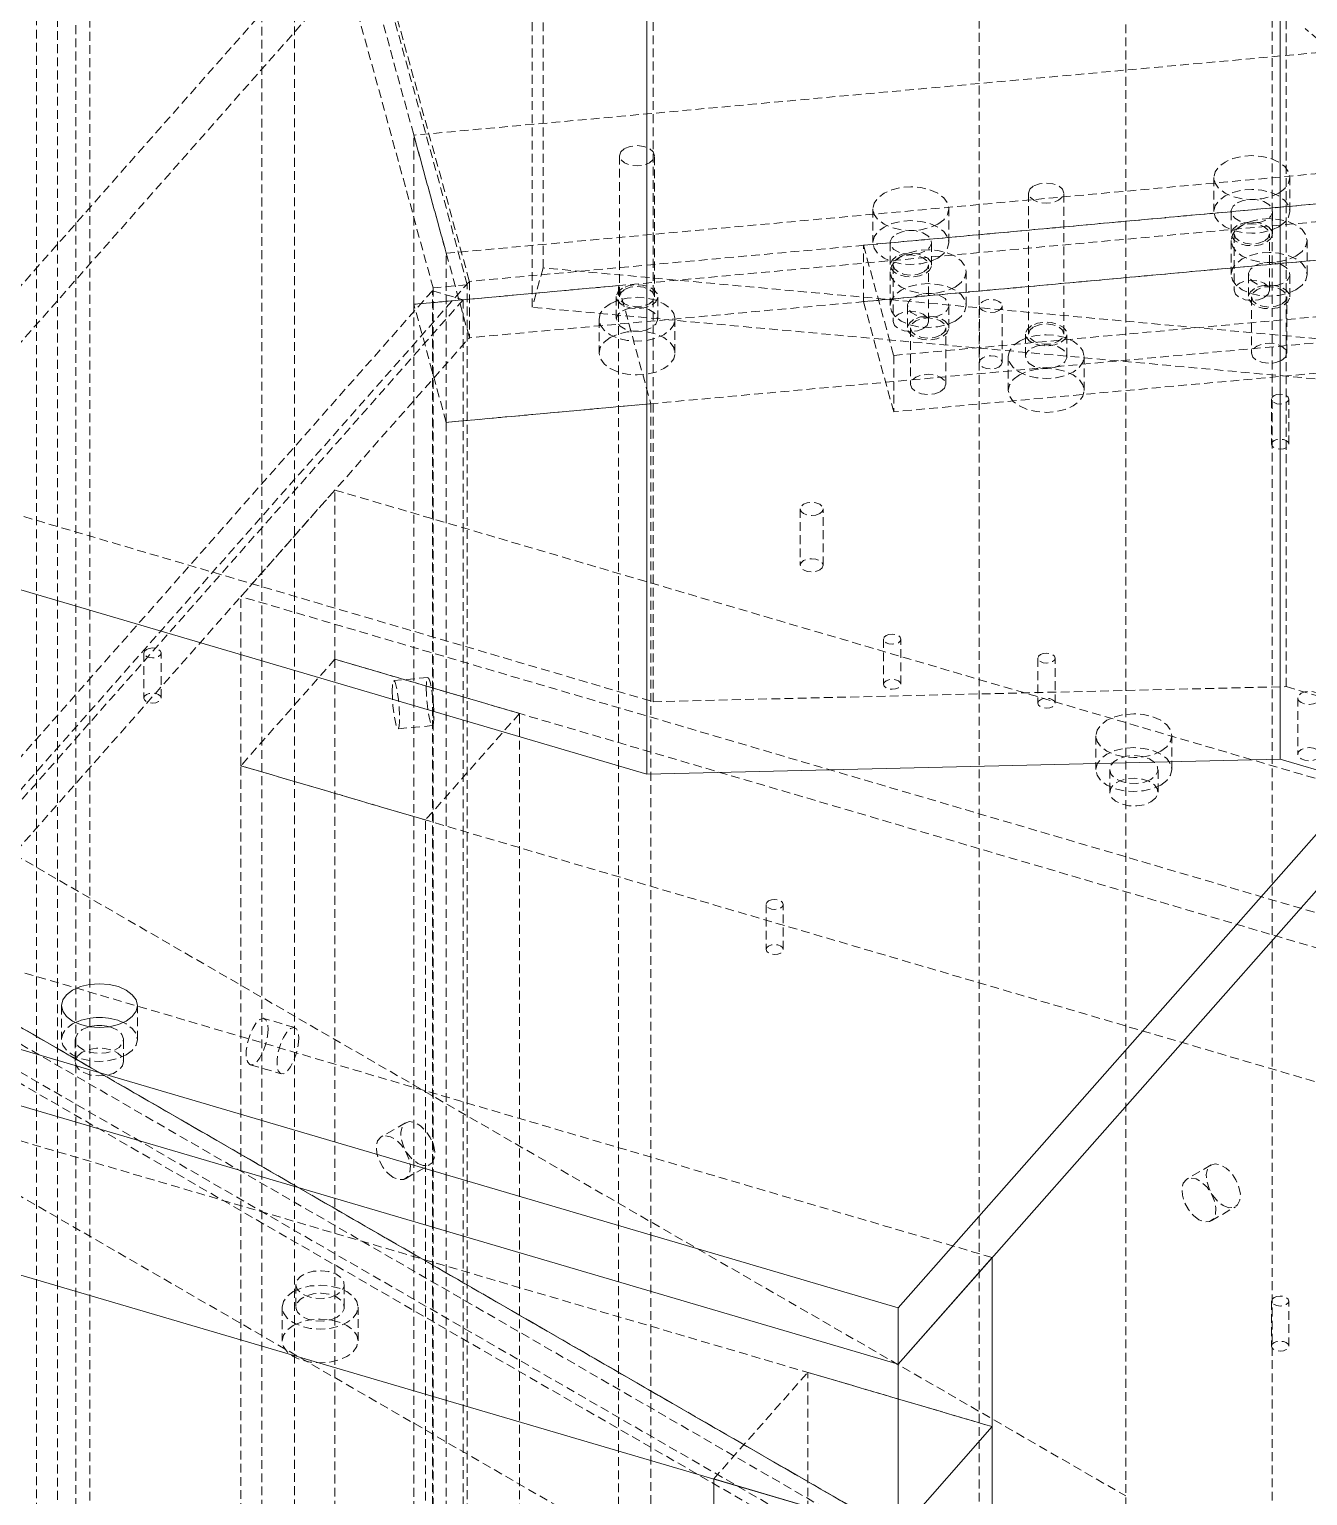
# Model space of a CAD drawing. Header units: millimetres. Extents: x 1529 to 6255, y 1713 to 5797.
# Drawn here: x 5693.6 to 5878.8, y 4496.4 to 4708.8 of the extents above; entities that cross this region are included whole.
import ezdxf

# ---------------------------------------------------------------- set-up
doc = ezdxf.new("R2010")
doc.units = ezdxf.units.MM
doc.linetypes.add('HIDDEN', pattern=[1.905, 1.27, -0.635])

msp = doc.modelspace()

# ---------------------------------------------------------------- linework, layer by layer
at = {"color": 7, "linetype": 'HIDDEN', "lineweight": 0}
for p, q in [((5831.195, 4484.099), (5831.195, 4990.355)), ((5873.622, 4990.354), (5873.622, 4484.099)), ((5852.408, 4978.108), (5852.408, 4471.853)), ((5694.648, 4899.231), (5694.648, 4330.918)), ((5757.362, 4664.113), (5694.335, 4893.839)), ((5700.38, 4890.345), (5700.38, 4384.089)), ((5727.321, 4353.566), (5727.321, 4859.821)), ((5697.69, 4857.112), (5697.69, 4350.857)), ((5757.049, 4671.785), (5709.279, 4845.901)), ((5709.621, 4846.288), (5757.362, 4672.278)), ((5732.014, 4336.46), (5732.014, 4842.716)), ((5705.417, 4841.525), (5752.111, 4671.334)), ((5702.383, 4333.751), (5702.383, 4840.006)), ((5768.021, 4674.226), (5768.021, 4796.707)), ((5766.457, 4668.524), (5766.457, 4791.005)), ((5875.666, 4613.571), (5875.666, 4760.549)), ((5783.955, 4611.392), (5783.955, 4758.369)), ((5768.255, 4749.411), (5661.567, 4628.535)), ((5669.058, 4645.188), (5760.764, 4749.09)), ((6020.928, 4718.283), (5749.314, 4693.449)), ((5929.262, 4664.798), (5878.411, 4708.911)), ((5754.007, 4676.343), (6025.621, 4701.178)), ((6028.977, 4697.113), (5757.362, 4672.278)), ((5814.434, 4677.514), (6023.824, 4696.659)), ((6020.928, 4693.787), (5749.314, 4668.952)), ((5749.314, 4693.449), (5754.007, 4676.343)), ((5749.314, 4668.952), (5749.314, 4693.449)), ((5779.086, 4690.472), (5779.086, 4670.059)), ((5784.186, 4670.059), (5784.186, 4690.472)), ((6028.977, 4688.947), (5757.362, 4664.113)), ((5814.434, 4669.348), (6023.824, 4688.493)), ((5865.183, 4687.315), (5865.183, 4682.416)), ((5876.183, 4682.416), (5876.183, 4687.315)), ((5838.347, 4685.054), (5838.347, 4664.64)), ((5843.447, 4664.64), (5843.447, 4685.054)), ((5815.798, 4682.8), (5815.798, 4677.901)), ((5826.798, 4677.901), (5826.798, 4682.8)), ((5867.683, 4682.416), (5867.683, 4679.15)), ((5873.683, 4679.15), (5873.683, 4682.416)), ((5818.814, 4661.549), (6028.204, 4680.694)), ((5868.133, 4679.15), (5868.133, 4670.984)), ((5873.233, 4670.984), (5873.233, 4679.15)), ((5814.434, 4677.514), (5818.814, 4661.549)), ((5814.434, 4669.348), (5814.434, 4677.514)), ((5818.298, 4677.901), (5818.298, 4674.634)), ((5824.298, 4674.634), (5824.298, 4677.901)), ((5867.686, 4678.192), (5867.686, 4673.293)), ((5878.686, 4673.293), (5878.686, 4678.192)), ((6025.621, 4676.682), (5754.007, 4651.847)), ((5754.007, 4651.847), (5754.007, 4676.343)), ((5768.021, 4674.226), (5766.457, 4668.524)), ((6033.86, 4649.919), (5768.021, 4674.226)), ((5818.301, 4673.677), (5818.301, 4668.778)), ((5818.748, 4674.634), (5818.748, 4666.469)), ((5823.848, 4666.469), (5823.848, 4674.634)), ((5829.301, 4668.778), (5829.301, 4673.677)), ((5870.186, 4673.293), (5870.186, 4670.027)), ((5876.186, 4670.027), (5876.186, 4673.293)), ((5751.999, 4670.927), (5639.797, 4543.803)), ((5757.362, 4672.278), (5643.108, 4542.829)), ((5778.944, 4671.662), (5749.314, 4668.952)), ((5751.999, 4670.927), (5756.454, 4669.616)), ((5751.999, 4102.614), (5751.999, 4670.927)), ((5757.049, 4671.785), (5752.111, 4671.334)), ((5752.111, 4671.334), (5752.111, 4103.021)), ((5757.049, 4103.473), (5757.049, 4671.785)), ((5757.362, 4672.278), (5757.362, 4664.113)), ((5778.944, 4671.662), (5783.637, 4654.556)), ((5778.944, 4165.406), (5778.944, 4671.662)), ((6028.204, 4672.528), (5818.814, 4653.383)), ((5575.357, 4464.435), (5756.454, 4669.616)), ((5754.007, 4651.847), (5749.314, 4668.952)), ((5749.314, 4668.952), (5749.314, 4162.697)), ((5756.454, 4669.616), (5756.454, 4101.304)), ((5940.536, 4652.607), (5766.457, 4668.524)), ((5778.636, 4670.059), (5778.636, 4666.792)), ((5784.636, 4666.793), (5784.636, 4670.059)), ((5818.814, 4653.383), (5814.434, 4669.348)), ((5820.801, 4668.778), (5820.801, 4665.512)), ((5826.801, 4665.512), (5826.801, 4668.778)), ((5831.219, 4668.708), (5831.219, 4660.543)), ((5834.519, 4660.543), (5834.519, 4668.708)), ((5870.636, 4670.027), (5870.636, 4661.861)), ((5875.736, 4661.861), (5875.736, 4670.027)), ((5776.136, 4666.792), (5776.136, 4661.893)), ((5787.136, 4661.893), (5787.136, 4666.792)), ((5821.251, 4665.512), (5821.251, 4657.346)), ((5826.351, 4657.346), (5826.351, 4665.512)), ((5837.897, 4664.64), (5837.897, 4661.374)), ((5843.897, 4661.374), (5843.897, 4664.64)), ((5574.449, 4456.874), (5757.362, 4664.113)), ((5818.814, 4661.549), (5818.814, 4653.383)), ((5835.397, 4661.374), (5835.397, 4656.475)), ((5846.397, 4656.475), (5846.397, 4661.374)), ((5783.637, 4654.556), (5754.007, 4651.847)), ((5783.637, 4654.556), (5783.637, 4148.301)), ((5873.53, 4655.227), (5873.53, 4648.695)), ((5876.03, 4648.695), (5876.03, 4655.227)), ((5540.713, 4651.787), (5951.971, 4414.373)), ((5754.007, 4651.847), (5754.007, 4145.592)), ((5954.093, 4410.698), (5545.663, 4646.479)), ((5669.058, 4645.188), (5783.955, 4611.392)), ((5951.971, 4406.207), (5540.713, 4643.621)), ((5542.128, 4644.438), (5950.557, 4408.657)), ((5724.266, 4626.615), (5737.886, 4642.046)), ((5737.886, 4642.046), (5982.913, 4569.973)), ((5737.886, 4617.55), (5737.886, 4642.046)), ((5805.273, 4639.312), (5805.273, 4631.147)), ((5808.573, 4631.147), (5808.573, 4639.312)), ((5969.293, 4554.542), (5724.266, 4626.615)), ((5724.266, 4602.119), (5724.266, 4626.615)), ((5817.358, 4620.446), (5817.358, 4613.913)), ((5819.858, 4613.913), (5819.858, 4620.446)), ((5640.276, 4618.807), (5852.408, 4496.345)), ((5710.213, 4618.447), (5710.213, 4611.915)), ((5712.713, 4611.915), (5712.713, 4618.447)), ((5737.886, 4617.55), (5724.266, 4602.119)), ((5982.913, 4545.477), (5737.886, 4617.55)), ((5764.616, 4609.687), (5737.886, 4617.55)), ((5737.886, 4617.55), (5737.886, 4111.295)), ((5839.693, 4617.703), (5839.693, 4611.171)), ((5842.193, 4611.171), (5842.193, 4617.703)), ((5751.342, 4614.893), (5746.403, 4614.441)), ((5783.955, 4611.392), (5875.666, 4613.571)), ((5875.666, 4613.571), (5881.945, 4611.724)), ((5877.33, 4611.946), (5877.33, 4603.78)), ((5764.616, 4609.687), (5750.997, 4594.256)), ((5764.616, 4103.432), (5764.616, 4609.687)), ((5747.041, 4607.47), (5751.979, 4607.922)), ((5619.063, 4606.56), (5831.195, 4484.099)), ((5848.09, 4606.46), (5848.09, 4601.56)), ((5859.09, 4601.56), (5859.09, 4606.46)), ((5833.096, 4530.879), (5588.069, 4602.951)), ((5969.293, 4530.046), (5724.266, 4602.119)), ((5724.266, 4095.864), (5724.266, 4602.119)), ((5750.997, 4594.256), (5724.266, 4602.119)), ((5850.09, 4601.56), (5850.09, 4598.294)), ((5857.09, 4598.294), (5857.09, 4601.56)), ((5852.408, 4471.849), (5640.276, 4594.31)), ((5750.997, 4088.001), (5750.997, 4594.256)), ((5619.063, 4582.064), (5831.195, 4459.603)), ((5800.32, 4582.024), (5800.32, 4575.492)), ((5802.82, 4575.492), (5802.82, 4582.024)), ((5588.069, 4578.455), (5833.096, 4506.382)), ((5698.273, 4567.365), (5698.273, 4562.466)), ((5709.273, 4562.466), (5709.273, 4567.365)), ((5732.064, 4564.2), (5727.609, 4565.51)), ((5700.273, 4562.466), (5700.273, 4559.2)), ((5707.273, 4559.2), (5707.273, 4562.466)), ((5725.633, 4558.795), (5730.089, 4557.484)), ((5748.128, 4550.4), (5744.593, 4548.359)), ((5748.092, 4542.297), (5751.628, 4544.338)), ((5864.801, 4544.287), (5861.265, 4542.246)), ((5864.765, 4536.184), (5868.3, 4538.225)), ((5732.236, 4526.957), (5732.236, 4523.691)), ((5739.236, 4523.691), (5739.236, 4526.957)), ((5873.53, 4524.58), (5873.53, 4518.048)), ((5876.03, 4518.048), (5876.03, 4524.58)), ((5730.236, 4523.69), (5730.236, 4518.791)), ((5741.236, 4518.791), (5741.236, 4523.69)), ((5792.746, 4498.814), (5806.366, 4514.245)), ((5806.366, 4514.245), (5833.096, 4506.382)), ((5806.366, 4416.26), (5806.366, 4514.245))]:
    msp.add_line(p, q, dxfattribs=at)
at = {"color": 7, "linetype": 'Continuous', "lineweight": 15}
for p, q in [((5819.476, 4523.613), (6042.954, 4776.812)), ((6042.954, 4768.647), (5819.476, 4515.448)), ((5874.783, 4603.074), (5874.783, 4766.382)), ((5783.073, 4764.202), (5783.073, 4600.894)), ((5783.073, 4600.894), (5670.806, 4633.916)), ((5783.073, 4600.894), (5874.783, 4603.074)), ((5883.693, 4600.453), (5874.783, 4603.074)), ((5819.476, 4523.613), (5574.449, 4595.686)), ((5819.476, 4515.448), (5574.449, 4587.52)), ((5819.476, 4490.951), (5574.449, 4563.024)), ((5833.096, 4530.879), (5819.476, 4515.448)), ((5833.096, 4506.382), (5833.096, 4530.879)), ((5819.476, 4515.448), (5819.476, 4523.613)), ((5819.476, 4515.448), (5819.476, 4490.951)), ((5833.096, 4506.382), (5819.476, 4490.951)), ((5833.096, 4408.398), (5833.096, 4506.382)), ((5792.746, 4498.814), (5819.476, 4490.951)), ((5792.746, 4400.829), (5792.746, 4498.814))]:
    msp.add_line(p, q, dxfattribs=at)
at = {"color": 7, "linetype": 'HIDDEN', "lineweight": 0, "flags": 128}
for points in [[(5779.833, 4691.513), (5780.66, 4691.832), (5781.636, 4691.944), (5782.612, 4691.832), (5783.439, 4691.513), (5783.992, 4691.036), (5784.186, 4690.472), (5783.992, 4689.909), (5783.439, 4689.431), (5782.612, 4689.112), (5781.636, 4689), (5780.66, 4689.112), (5779.833, 4689.431), (5779.28, 4689.909), (5779.086, 4690.472), (5779.28, 4691.036), (5779.833, 4691.513)], [(5874.572, 4685.07), (5875.446, 4685.728), (5875.995, 4686.493), (5876.183, 4687.315), (5875.995, 4688.137), (5875.446, 4688.903), (5874.572, 4689.56), (5873.433, 4690.065), (5872.106, 4690.382), (5870.683, 4690.49), (5869.259, 4690.382), (5867.933, 4690.065), (5866.794, 4689.56), (5865.92, 4688.903), (5865.37, 4688.137), (5865.183, 4687.315), (5865.37, 4686.493), (5865.92, 4685.728), (5866.794, 4685.07), (5867.933, 4684.566), (5869.259, 4684.248), (5870.683, 4684.14), (5872.106, 4684.248), (5873.433, 4684.566), (5874.572, 4685.07)], [(5825.187, 4680.555), (5826.061, 4681.212), (5826.611, 4681.978), (5826.798, 4682.8), (5826.611, 4683.622), (5826.061, 4684.387), (5825.187, 4685.045), (5824.048, 4685.55), (5822.722, 4685.867), (5821.298, 4685.975), (5819.875, 4685.867), (5818.548, 4685.55), (5817.409, 4685.045), (5816.535, 4684.387), (5815.986, 4683.622), (5815.798, 4682.8), (5815.986, 4681.978), (5816.535, 4681.212), (5817.409, 4680.555), (5818.548, 4680.05), (5819.875, 4679.733), (5821.298, 4679.625), (5822.722, 4679.733), (5824.048, 4680.05), (5825.187, 4680.555)], [(5839.094, 4686.095), (5839.921, 4686.414), (5840.897, 4686.526), (5841.873, 4686.414), (5842.7, 4686.095), (5843.253, 4685.617), (5843.447, 4685.054), (5843.253, 4684.49), (5842.7, 4684.013), (5841.873, 4683.694), (5840.897, 4683.582), (5839.921, 4683.694), (5839.094, 4684.013), (5838.541, 4684.49), (5838.347, 4685.054), (5838.541, 4685.617), (5839.094, 4686.095)], [(5874.572, 4680.171), (5875.446, 4680.828), (5875.995, 4681.594), (5876.183, 4682.416), (5875.995, 4683.238), (5875.446, 4684.004), (5874.572, 4684.661), (5873.433, 4685.166), (5872.106, 4685.483), (5870.683, 4685.591), (5869.259, 4685.483), (5867.933, 4685.166), (5866.794, 4684.661), (5865.92, 4684.004), (5865.37, 4683.238), (5865.183, 4682.416), (5865.37, 4681.594), (5865.92, 4680.828), (5866.794, 4680.171), (5867.933, 4679.666), (5869.259, 4679.349), (5870.683, 4679.241), (5872.106, 4679.349), (5873.433, 4679.666), (5874.572, 4680.171)], [(5868.561, 4683.641), (5869.415, 4683.986), (5870.421, 4684.141), (5871.459, 4684.089), (5872.403, 4683.835), (5873.14, 4683.409), (5873.58, 4682.864), (5873.671, 4682.265), (5873.402, 4681.684), (5872.804, 4681.191), (5871.951, 4680.846), (5870.944, 4680.691), (5869.906, 4680.743), (5868.962, 4680.997), (5868.225, 4681.423), (5867.785, 4681.968), (5867.694, 4682.567), (5867.964, 4683.148), (5868.561, 4683.641)], [(5877.075, 4675.947), (5877.949, 4676.605), (5878.498, 4677.371), (5878.686, 4678.192), (5878.498, 4679.014), (5877.949, 4679.78), (5877.075, 4680.437), (5875.936, 4680.942), (5874.609, 4681.259), (5873.186, 4681.367), (5871.762, 4681.259), (5870.436, 4680.942), (5869.297, 4680.437), (5868.423, 4679.78), (5867.873, 4679.014), (5867.686, 4678.192), (5867.873, 4677.371), (5868.423, 4676.605), (5869.297, 4675.947), (5870.436, 4675.443), (5871.762, 4675.125), (5873.186, 4675.017), (5874.609, 4675.125), (5875.936, 4675.443), (5877.075, 4675.947)], [(5825.187, 4675.655), (5826.061, 4676.313), (5826.611, 4677.079), (5826.798, 4677.901), (5826.611, 4678.722), (5826.061, 4679.488), (5825.187, 4680.146), (5824.048, 4680.65), (5822.722, 4680.967), (5821.298, 4681.076), (5819.875, 4680.967), (5818.548, 4680.65), (5817.409, 4680.146), (5816.535, 4679.488), (5815.986, 4678.722), (5815.798, 4677.901), (5815.986, 4677.079), (5816.535, 4676.313), (5817.409, 4675.655), (5818.548, 4675.151), (5819.875, 4674.834), (5821.298, 4674.726), (5822.722, 4674.834), (5824.048, 4675.151), (5825.187, 4675.655)], [(5819.177, 4679.125), (5820.03, 4679.47), (5821.037, 4679.626), (5822.075, 4679.573), (5823.019, 4679.319), (5823.756, 4678.894), (5824.196, 4678.349), (5824.287, 4677.75), (5824.017, 4677.169), (5823.42, 4676.676), (5822.566, 4676.331), (5821.56, 4676.175), (5820.522, 4676.228), (5819.578, 4676.482), (5818.841, 4676.907), (5818.401, 4677.452), (5818.31, 4678.052), (5818.579, 4678.633), (5819.177, 4679.125)], [(5868.561, 4680.374), (5867.964, 4679.882), (5867.694, 4679.301), (5867.785, 4678.702), (5868.225, 4678.156), (5868.962, 4677.731), (5869.906, 4677.477), (5870.944, 4677.425), (5871.951, 4677.58), (5872.804, 4677.925), (5873.402, 4678.418), (5873.671, 4678.999), (5873.58, 4679.598), (5873.14, 4680.143), (5872.403, 4680.568), (5871.459, 4680.823), (5870.421, 4680.875), (5869.415, 4680.719), (5868.561, 4680.374)], [(5872.486, 4678.109), (5871.659, 4677.79), (5870.683, 4677.678), (5869.707, 4677.79), (5868.88, 4678.109), (5868.327, 4678.586), (5868.133, 4679.15), (5868.327, 4679.713), (5868.88, 4680.191), (5869.707, 4680.51), (5870.683, 4680.622), (5871.659, 4680.51), (5872.486, 4680.191), (5873.039, 4679.713), (5873.233, 4679.15), (5873.039, 4678.586), (5872.486, 4678.109)], [(5827.69, 4671.432), (5828.564, 4672.089), (5829.114, 4672.855), (5829.301, 4673.677), (5829.114, 4674.499), (5828.564, 4675.264), (5827.69, 4675.922), (5826.551, 4676.427), (5825.225, 4676.744), (5823.801, 4676.852), (5822.378, 4676.744), (5821.051, 4676.427), (5819.912, 4675.922), (5819.038, 4675.264), (5818.489, 4674.499), (5818.301, 4673.677), (5818.489, 4672.855), (5819.038, 4672.089), (5819.912, 4671.432), (5821.051, 4670.927), (5822.378, 4670.61), (5823.801, 4670.502), (5825.225, 4670.61), (5826.551, 4670.927), (5827.69, 4671.432)], [(5819.177, 4675.859), (5818.579, 4675.366), (5818.31, 4674.785), (5818.401, 4674.186), (5818.841, 4673.641), (5819.578, 4673.216), (5820.522, 4672.962), (5821.56, 4672.909), (5822.566, 4673.065), (5823.42, 4673.41), (5824.017, 4673.903), (5824.287, 4674.483), (5824.196, 4675.083), (5823.756, 4675.628), (5823.019, 4676.053), (5822.075, 4676.307), (5821.037, 4676.36), (5820.03, 4676.204), (5819.177, 4675.859)], [(5823.101, 4673.594), (5822.274, 4673.274), (5821.298, 4673.162), (5820.322, 4673.274), (5819.495, 4673.594), (5818.942, 4674.071), (5818.748, 4674.634), (5818.942, 4675.198), (5819.495, 4675.675), (5820.322, 4675.994), (5821.298, 4676.107), (5822.274, 4675.994), (5823.101, 4675.675), (5823.654, 4675.198), (5823.848, 4674.634), (5823.654, 4674.071), (5823.101, 4673.594)], [(5877.075, 4671.048), (5877.949, 4671.706), (5878.498, 4672.471), (5878.686, 4673.293), (5878.498, 4674.115), (5877.949, 4674.881), (5877.075, 4675.538), (5875.936, 4676.043), (5874.609, 4676.36), (5873.186, 4676.468), (5871.762, 4676.36), (5870.436, 4676.043), (5869.297, 4675.538), (5868.423, 4674.881), (5867.873, 4674.115), (5867.686, 4673.293), (5867.873, 4672.471), (5868.423, 4671.706), (5869.297, 4671.048), (5870.436, 4670.543), (5871.762, 4670.226), (5873.186, 4670.118), (5874.609, 4670.226), (5875.936, 4670.543), (5877.075, 4671.048)], [(5871.064, 4674.518), (5871.918, 4674.863), (5872.924, 4675.018), (5873.962, 4674.966), (5874.906, 4674.712), (5875.643, 4674.286), (5876.083, 4673.741), (5876.174, 4673.142), (5875.905, 4672.561), (5875.307, 4672.068), (5874.454, 4671.723), (5873.447, 4671.568), (5872.409, 4671.62), (5871.465, 4671.874), (5870.728, 4672.3), (5870.288, 4672.845), (5870.197, 4673.444), (5870.467, 4674.025), (5871.064, 4674.518)], [(5779.515, 4671.283), (5778.917, 4670.791), (5778.647, 4670.21), (5778.738, 4669.61), (5779.178, 4669.065), (5779.915, 4668.64), (5780.859, 4668.386), (5781.897, 4668.333), (5782.904, 4668.489), (5783.757, 4668.834), (5784.355, 4669.327), (5784.624, 4669.908), (5784.534, 4670.507), (5784.093, 4671.052), (5783.357, 4671.477), (5782.412, 4671.732), (5781.374, 4671.784), (5780.368, 4671.628), (5779.515, 4671.283)], [(5779.833, 4671.1), (5780.66, 4671.419), (5781.636, 4671.531), (5782.612, 4671.419), (5783.439, 4671.1), (5783.992, 4670.622), (5784.186, 4670.059), (5783.992, 4669.495), (5783.439, 4669.018), (5782.612, 4668.699), (5781.636, 4668.587), (5780.66, 4668.699), (5779.833, 4669.018), (5779.28, 4669.495), (5779.086, 4670.059), (5779.28, 4670.622), (5779.833, 4671.1)], [(5827.69, 4666.533), (5828.564, 4667.19), (5829.114, 4667.956), (5829.301, 4668.778), (5829.114, 4669.599), (5828.564, 4670.365), (5827.69, 4671.023), (5826.551, 4671.527), (5825.225, 4671.845), (5823.801, 4671.953), (5822.378, 4671.845), (5821.051, 4671.527), (5819.912, 4671.023), (5819.038, 4670.365), (5818.489, 4669.599), (5818.301, 4668.778), (5818.489, 4667.956), (5819.038, 4667.19), (5819.912, 4666.533), (5821.051, 4666.028), (5822.378, 4665.711), (5823.801, 4665.603), (5825.225, 4665.711), (5826.551, 4666.028), (5827.69, 4666.533)], [(5872.486, 4669.943), (5873.039, 4670.421), (5873.233, 4670.984), (5873.039, 4671.548), (5872.486, 4672.025), (5871.659, 4672.344), (5870.683, 4672.456), (5869.707, 4672.344), (5868.88, 4672.025), (5868.327, 4671.548), (5868.133, 4670.984), (5868.327, 4670.421), (5868.88, 4669.943), (5869.707, 4669.624), (5870.683, 4669.512), (5871.659, 4669.624), (5872.486, 4669.943)], [(5871.064, 4671.252), (5870.467, 4670.759), (5870.197, 4670.178), (5870.288, 4669.579), (5870.728, 4669.034), (5871.465, 4668.608), (5872.409, 4668.354), (5873.447, 4668.302), (5874.454, 4668.457), (5875.307, 4668.802), (5875.905, 4669.295), (5876.174, 4669.876), (5876.083, 4670.475), (5875.643, 4671.02), (5874.906, 4671.446), (5873.962, 4671.7), (5872.924, 4671.752), (5871.918, 4671.597), (5871.064, 4671.252)], [(5874.989, 4668.986), (5874.162, 4668.667), (5873.186, 4668.555), (5872.21, 4668.667), (5871.383, 4668.986), (5870.83, 4669.464), (5870.636, 4670.027), (5870.83, 4670.59), (5871.383, 4671.068), (5872.21, 4671.387), (5873.186, 4671.499), (5874.161, 4671.387), (5874.989, 4671.068), (5875.542, 4670.59), (5875.736, 4670.027), (5875.542, 4669.464), (5874.989, 4668.986)], [(5777.747, 4669.038), (5778.886, 4669.542), (5780.212, 4669.859), (5781.636, 4669.968), (5783.059, 4669.859), (5784.386, 4669.542), (5785.525, 4669.038), (5786.399, 4668.38), (5786.948, 4667.614), (5787.136, 4666.792), (5786.948, 4665.971), (5786.399, 4665.205), (5785.525, 4664.547), (5784.386, 4664.043), (5783.059, 4663.726), (5781.636, 4663.617), (5780.212, 4663.726), (5778.886, 4664.043), (5777.747, 4664.547), (5776.873, 4665.205), (5776.323, 4665.971), (5776.136, 4666.792), (5776.323, 4667.614), (5776.873, 4668.38), (5777.747, 4669.038)], [(5779.515, 4668.017), (5780.368, 4668.362), (5781.374, 4668.518), (5782.412, 4668.465), (5783.357, 4668.211), (5784.093, 4667.786), (5784.534, 4667.241), (5784.624, 4666.642), (5784.355, 4666.061), (5783.757, 4665.568), (5782.904, 4665.223), (5781.897, 4665.067), (5780.859, 4665.12), (5779.915, 4665.374), (5779.178, 4665.799), (5778.738, 4666.344), (5778.647, 4666.943), (5778.917, 4667.524), (5779.515, 4668.017)], [(5821.68, 4670.002), (5822.533, 4670.347), (5823.54, 4670.503), (5824.578, 4670.451), (5825.522, 4670.196), (5826.259, 4669.771), (5826.699, 4669.226), (5826.79, 4668.627), (5826.52, 4668.046), (5825.923, 4667.553), (5825.069, 4667.208), (5824.063, 4667.052), (5823.025, 4667.105), (5822.081, 4667.359), (5821.344, 4667.784), (5820.903, 4668.329), (5820.813, 4668.929), (5821.082, 4669.51), (5821.68, 4670.002)], [(5834.035, 4668.035), (5833.5, 4667.828), (5832.869, 4667.756), (5832.237, 4667.828), (5831.702, 4668.035), (5831.344, 4668.344), (5831.219, 4668.708), (5831.344, 4669.073), (5831.702, 4669.382), (5832.237, 4669.588), (5832.869, 4669.661), (5833.5, 4669.588), (5834.035, 4669.382), (5834.393, 4669.073), (5834.519, 4668.708), (5834.393, 4668.344), (5834.035, 4668.035)], [(5823.101, 4665.428), (5823.654, 4665.906), (5823.848, 4666.469), (5823.654, 4667.032), (5823.101, 4667.51), (5822.274, 4667.829), (5821.298, 4667.941), (5820.322, 4667.829), (5819.495, 4667.51), (5818.942, 4667.032), (5818.748, 4666.469), (5818.942, 4665.906), (5819.495, 4665.428), (5820.322, 4665.109), (5821.298, 4664.997), (5822.274, 4665.109), (5823.101, 4665.428)], [(5821.68, 4666.736), (5821.082, 4666.243), (5820.813, 4665.662), (5820.903, 4665.063), (5821.344, 4664.518), (5822.081, 4664.093), (5823.025, 4663.839), (5824.063, 4663.786), (5825.069, 4663.942), (5825.923, 4664.287), (5826.52, 4664.78), (5826.79, 4665.361), (5826.699, 4665.96), (5826.259, 4666.505), (5825.522, 4666.93), (5824.578, 4667.184), (5823.54, 4667.237), (5822.533, 4667.081), (5821.68, 4666.736)], [(5825.604, 4664.471), (5824.777, 4664.152), (5823.801, 4664.039), (5822.825, 4664.152), (5821.998, 4664.471), (5821.445, 4664.948), (5821.251, 4665.512), (5821.445, 4666.075), (5821.998, 4666.552), (5822.825, 4666.872), (5823.801, 4666.984), (5824.777, 4666.872), (5825.604, 4666.552), (5826.157, 4666.075), (5826.351, 4665.512), (5826.157, 4664.948), (5825.604, 4664.471)], [(5838.776, 4665.865), (5838.178, 4665.372), (5837.909, 4664.791), (5837.999, 4664.192), (5838.44, 4663.647), (5839.176, 4663.222), (5840.121, 4662.967), (5841.159, 4662.915), (5842.165, 4663.071), (5843.018, 4663.416), (5843.616, 4663.908), (5843.886, 4664.489), (5843.795, 4665.088), (5843.355, 4665.634), (5842.618, 4666.059), (5841.674, 4666.313), (5840.636, 4666.365), (5839.629, 4666.21), (5838.776, 4665.865)], [(5777.747, 4664.138), (5776.873, 4663.481), (5776.323, 4662.715), (5776.136, 4661.893), (5776.323, 4661.071), (5776.873, 4660.306), (5777.747, 4659.648), (5778.886, 4659.144), (5780.212, 4658.826), (5781.636, 4658.718), (5783.059, 4658.826), (5784.386, 4659.144), (5785.525, 4659.648), (5786.399, 4660.306), (5786.948, 4661.071), (5787.136, 4661.893), (5786.948, 4662.715), (5786.399, 4663.481), (5785.525, 4664.138), (5784.386, 4664.643), (5783.059, 4664.96), (5781.636, 4665.068), (5780.212, 4664.96), (5778.886, 4664.643), (5777.747, 4664.138)], [(5837.008, 4663.619), (5838.147, 4664.124), (5839.474, 4664.441), (5840.897, 4664.549), (5842.321, 4664.441), (5843.647, 4664.124), (5844.786, 4663.619), (5845.66, 4662.962), (5846.21, 4662.196), (5846.397, 4661.374), (5846.21, 4660.552), (5845.66, 4659.787), (5844.786, 4659.129), (5843.647, 4658.624), (5842.321, 4658.307), (5840.897, 4658.199), (5839.474, 4658.307), (5838.147, 4658.624), (5837.008, 4659.129), (5836.134, 4659.787), (5835.585, 4660.552), (5835.397, 4661.374), (5835.585, 4662.196), (5836.134, 4662.962), (5837.008, 4663.619)], [(5839.094, 4665.681), (5839.921, 4666), (5840.897, 4666.112), (5841.873, 4666), (5842.7, 4665.681), (5843.253, 4665.204), (5843.447, 4664.64), (5843.253, 4664.077), (5842.7, 4663.599), (5841.873, 4663.28), (5840.897, 4663.168), (5839.921, 4663.28), (5839.094, 4663.599), (5838.541, 4664.077), (5838.347, 4664.64), (5838.541, 4665.204), (5839.094, 4665.681)], [(5838.776, 4662.599), (5839.629, 4662.944), (5840.636, 4663.099), (5841.674, 4663.047), (5842.618, 4662.793), (5843.355, 4662.367), (5843.795, 4661.822), (5843.886, 4661.223), (5843.616, 4660.642), (5843.018, 4660.149), (5842.165, 4659.804), (5841.159, 4659.649), (5840.121, 4659.701), (5839.176, 4659.955), (5838.44, 4660.381), (5837.999, 4660.926), (5837.909, 4661.525), (5838.178, 4662.106), (5838.776, 4662.599)], [(5874.989, 4660.821), (5875.542, 4661.298), (5875.736, 4661.861), (5875.542, 4662.425), (5874.989, 4662.902), (5874.161, 4663.222), (5873.186, 4663.334), (5872.21, 4663.222), (5871.383, 4662.902), (5870.83, 4662.425), (5870.636, 4661.861), (5870.83, 4661.298), (5871.383, 4660.821), (5872.21, 4660.501), (5873.186, 4660.389), (5874.162, 4660.501), (5874.989, 4660.821)], [(5834.035, 4659.869), (5834.393, 4660.178), (5834.519, 4660.543), (5834.393, 4660.907), (5834.035, 4661.216), (5833.5, 4661.423), (5832.869, 4661.495), (5832.237, 4661.423), (5831.702, 4661.216), (5831.344, 4660.907), (5831.219, 4660.543), (5831.344, 4660.178), (5831.702, 4659.869), (5832.237, 4659.663), (5832.869, 4659.59), (5833.5, 4659.663), (5834.035, 4659.869)], [(5825.604, 4656.305), (5826.157, 4656.783), (5826.351, 4657.346), (5826.157, 4657.909), (5825.604, 4658.387), (5824.777, 4658.706), (5823.801, 4658.818), (5822.825, 4658.706), (5821.998, 4658.387), (5821.445, 4657.909), (5821.251, 4657.346), (5821.445, 4656.783), (5821.998, 4656.305), (5822.825, 4655.986), (5823.801, 4655.874), (5824.777, 4655.986), (5825.604, 4656.305)], [(5837.008, 4658.72), (5836.134, 4658.062), (5835.585, 4657.297), (5835.397, 4656.475), (5835.585, 4655.653), (5836.134, 4654.887), (5837.008, 4654.23), (5838.147, 4653.725), (5839.474, 4653.408), (5840.897, 4653.3), (5842.321, 4653.408), (5843.647, 4653.725), (5844.786, 4654.23), (5845.66, 4654.887), (5846.21, 4655.653), (5846.397, 4656.475), (5846.21, 4657.297), (5845.66, 4658.062), (5844.786, 4658.72), (5843.647, 4659.225), (5842.321, 4659.542), (5840.897, 4659.65), (5839.474, 4659.542), (5838.147, 4659.225), (5837.008, 4658.72)], [(5873.896, 4655.737), (5874.302, 4655.894), (5874.78, 4655.949), (5875.259, 4655.894), (5875.664, 4655.737), (5875.935, 4655.503), (5876.03, 4655.227), (5875.935, 4654.951), (5875.664, 4654.717), (5875.259, 4654.56), (5874.78, 4654.505), (5874.302, 4654.56), (5873.896, 4654.717), (5873.625, 4654.951), (5873.53, 4655.227), (5873.626, 4655.503), (5873.896, 4655.737)], [(5873.896, 4649.205), (5873.626, 4648.971), (5873.53, 4648.695), (5873.625, 4648.418), (5873.896, 4648.184), (5874.302, 4648.028), (5874.78, 4647.973), (5875.259, 4648.028), (5875.664, 4648.184), (5875.935, 4648.418), (5876.03, 4648.695), (5875.935, 4648.971), (5875.664, 4649.205), (5875.259, 4649.361), (5874.78, 4649.416), (5874.302, 4649.361), (5873.896, 4649.205)], [(5808.09, 4638.639), (5807.554, 4638.432), (5806.923, 4638.36), (5806.292, 4638.432), (5805.756, 4638.639), (5805.399, 4638.948), (5805.273, 4639.312), (5805.399, 4639.677), (5805.756, 4639.986), (5806.292, 4640.192), (5806.923, 4640.265), (5807.554, 4640.192), (5808.09, 4639.986), (5808.447, 4639.677), (5808.573, 4639.312), (5808.447, 4638.948), (5808.09, 4638.639)], [(5808.09, 4630.473), (5808.447, 4630.782), (5808.573, 4631.147), (5808.447, 4631.511), (5808.09, 4631.82), (5807.554, 4632.027), (5806.923, 4632.099), (5806.292, 4632.027), (5805.756, 4631.82), (5805.399, 4631.511), (5805.273, 4631.147), (5805.399, 4630.782), (5805.756, 4630.473), (5806.292, 4630.267), (5806.923, 4630.194), (5807.554, 4630.267), (5808.09, 4630.473)], [(5817.724, 4620.956), (5818.129, 4621.112), (5818.608, 4621.167), (5819.086, 4621.112), (5819.492, 4620.956), (5819.763, 4620.722), (5819.858, 4620.446), (5819.763, 4620.169), (5819.492, 4619.935), (5819.086, 4619.779), (5818.608, 4619.724), (5818.129, 4619.779), (5817.724, 4619.935), (5817.453, 4620.169), (5817.358, 4620.446), (5817.453, 4620.722), (5817.724, 4620.956)], [(5710.579, 4618.957), (5710.984, 4619.114), (5711.463, 4619.169), (5711.941, 4619.114), (5712.347, 4618.957), (5712.618, 4618.723), (5712.713, 4618.447), (5712.618, 4618.171), (5712.347, 4617.937), (5711.941, 4617.78), (5711.463, 4617.725), (5710.984, 4617.78), (5710.579, 4617.937), (5710.308, 4618.171), (5710.213, 4618.447), (5710.308, 4618.723), (5710.579, 4618.957)], [(5840.059, 4618.213), (5840.465, 4618.37), (5840.943, 4618.424), (5841.421, 4618.37), (5841.827, 4618.213), (5842.098, 4617.979), (5842.193, 4617.703), (5842.098, 4617.427), (5841.827, 4617.193), (5841.422, 4617.036), (5840.943, 4616.981), (5840.465, 4617.036), (5840.059, 4617.193), (5839.788, 4617.427), (5839.693, 4617.703), (5839.788, 4617.979), (5840.059, 4618.213)], [(5746.174, 4612.951), (5746.204, 4611.915), (5746.29, 4610.775), (5746.422, 4609.655), (5746.587, 4608.675), (5746.767, 4607.943), (5746.942, 4607.537), (5747.093, 4607.501), (5747.203, 4607.84), (5747.262, 4608.517), (5747.262, 4609.458), (5747.203, 4610.561), (5747.093, 4611.707), (5746.942, 4612.771), (5746.767, 4613.639), (5746.587, 4614.216), (5746.422, 4614.44), (5746.29, 4614.286), (5746.204, 4613.771), (5746.174, 4612.951)], [(5751.113, 4613.403), (5751.142, 4612.367), (5751.228, 4611.227), (5751.361, 4610.106), (5751.526, 4609.127), (5751.705, 4608.394), (5751.88, 4607.988), (5752.031, 4607.953), (5752.142, 4608.292), (5752.2, 4608.968), (5752.2, 4609.909), (5752.142, 4611.012), (5752.031, 4612.158), (5751.88, 4613.223), (5751.705, 4614.091), (5751.526, 4614.668), (5751.361, 4614.891), (5751.228, 4614.737), (5751.142, 4614.223), (5751.113, 4613.403)], [(5817.724, 4614.424), (5817.453, 4614.189), (5817.358, 4613.913), (5817.453, 4613.637), (5817.724, 4613.403), (5818.129, 4613.247), (5818.608, 4613.192), (5819.086, 4613.247), (5819.492, 4613.403), (5819.763, 4613.637), (5819.858, 4613.913), (5819.763, 4614.189), (5819.492, 4614.424), (5819.086, 4614.58), (5818.608, 4614.635), (5818.129, 4614.58), (5817.724, 4614.424)], [(5710.579, 4612.425), (5710.308, 4612.191), (5710.213, 4611.915), (5710.308, 4611.639), (5710.579, 4611.404), (5710.984, 4611.248), (5711.463, 4611.193), (5711.941, 4611.248), (5712.347, 4611.405), (5712.618, 4611.639), (5712.713, 4611.915), (5712.618, 4612.191), (5712.347, 4612.425), (5711.941, 4612.581), (5711.463, 4612.636), (5710.984, 4612.581), (5710.579, 4612.425)], [(5840.059, 4611.681), (5839.788, 4611.447), (5839.693, 4611.171), (5839.788, 4610.894), (5840.059, 4610.66), (5840.465, 4610.504), (5840.943, 4610.449), (5841.422, 4610.504), (5841.827, 4610.66), (5842.098, 4610.894), (5842.193, 4611.171), (5842.098, 4611.447), (5841.827, 4611.681), (5841.421, 4611.837), (5840.943, 4611.892), (5840.465, 4611.837), (5840.059, 4611.681)], [(5880.147, 4611.272), (5879.612, 4611.066), (5878.98, 4610.993), (5878.349, 4611.066), (5877.814, 4611.272), (5877.456, 4611.581), (5877.33, 4611.946), (5877.456, 4612.31), (5877.814, 4612.619), (5878.349, 4612.826), (5878.98, 4612.898), (5879.612, 4612.826), (5880.147, 4612.619), (5880.505, 4612.31), (5880.63, 4611.946), (5880.505, 4611.581), (5880.147, 4611.272)], [(5857.479, 4604.215), (5858.353, 4604.872), (5858.902, 4605.638), (5859.09, 4606.46), (5858.902, 4607.281), (5858.353, 4608.047), (5857.479, 4608.705), (5856.34, 4609.209), (5855.013, 4609.527), (5853.59, 4609.635), (5852.166, 4609.527), (5850.84, 4609.209), (5849.7, 4608.705), (5848.826, 4608.047), (5848.277, 4607.281), (5848.09, 4606.46), (5848.277, 4605.638), (5848.826, 4604.872), (5849.7, 4604.215), (5850.84, 4603.71), (5852.166, 4603.393), (5853.59, 4603.285), (5855.013, 4603.393), (5856.34, 4603.71), (5857.479, 4604.215)], [(5857.479, 4599.315), (5858.353, 4599.973), (5858.902, 4600.739), (5859.09, 4601.56), (5858.902, 4602.382), (5858.353, 4603.148), (5857.479, 4603.806), (5856.34, 4604.31), (5855.013, 4604.627), (5853.59, 4604.736), (5852.166, 4604.627), (5850.84, 4604.31), (5849.7, 4603.806), (5848.826, 4603.148), (5848.277, 4602.382), (5848.09, 4601.56), (5848.277, 4600.739), (5848.826, 4599.973), (5849.7, 4599.315), (5850.84, 4598.811), (5852.166, 4598.494), (5853.59, 4598.385), (5855.013, 4598.494), (5856.34, 4598.811), (5857.479, 4599.315)], [(5856.064, 4600.132), (5855.127, 4599.745), (5854.023, 4599.555), (5852.871, 4599.583), (5851.798, 4599.825), (5850.919, 4600.255), (5850.329, 4600.826), (5850.093, 4601.477), (5850.235, 4602.137), (5850.741, 4602.735), (5851.556, 4603.205), (5852.591, 4603.497), (5853.734, 4603.579), (5854.862, 4603.443), (5855.852, 4603.102), (5856.596, 4602.595), (5857.015, 4601.975), (5857.063, 4601.311), (5856.734, 4600.673), (5856.064, 4600.132)], [(5880.147, 4603.107), (5880.505, 4603.416), (5880.63, 4603.78), (5880.505, 4604.145), (5880.147, 4604.454), (5879.612, 4604.66), (5878.98, 4604.733), (5878.349, 4604.66), (5877.814, 4604.454), (5877.456, 4604.145), (5877.33, 4603.78), (5877.456, 4603.416), (5877.814, 4603.107), (5878.349, 4602.9), (5878.98, 4602.828), (5879.612, 4602.9), (5880.147, 4603.107)], [(5856.064, 4596.866), (5856.734, 4597.407), (5857.063, 4598.044), (5857.015, 4598.709), (5856.596, 4599.329), (5855.852, 4599.836), (5854.862, 4600.177), (5853.734, 4600.313), (5852.591, 4600.231), (5851.556, 4599.939), (5850.741, 4599.468), (5850.235, 4598.871), (5850.093, 4598.211), (5850.329, 4597.56), (5850.919, 4596.988), (5851.798, 4596.559), (5852.871, 4596.317), (5854.023, 4596.289), (5855.127, 4596.479), (5856.064, 4596.866)], [(5800.686, 4582.534), (5801.091, 4582.691), (5801.57, 4582.746), (5802.048, 4582.691), (5802.453, 4582.534), (5802.724, 4582.3), (5802.82, 4582.024), (5802.724, 4581.748), (5802.453, 4581.514), (5802.048, 4581.357), (5801.57, 4581.302), (5801.091, 4581.357), (5800.686, 4581.514), (5800.415, 4581.748), (5800.32, 4582.024), (5800.415, 4582.3), (5800.686, 4582.534)], [(5800.686, 4576.002), (5800.415, 4575.768), (5800.32, 4575.492), (5800.415, 4575.216), (5800.686, 4574.981), (5801.091, 4574.825), (5801.57, 4574.77), (5802.048, 4574.825), (5802.453, 4574.981), (5802.724, 4575.216), (5802.82, 4575.492), (5802.724, 4575.768), (5802.453, 4576.002), (5802.048, 4576.158), (5801.57, 4576.213), (5801.091, 4576.158), (5800.686, 4576.002)], [(5700.273, 4564.915), (5699.884, 4564.711), (5699.009, 4564.053), (5698.46, 4563.287), (5698.273, 4562.466), (5698.46, 4561.644), (5699.009, 4560.878), (5699.884, 4560.221), (5701.023, 4559.716), (5702.349, 4559.399), (5703.773, 4559.291), (5705.196, 4559.399), (5706.523, 4559.716), (5707.662, 4560.221), (5707.662, 4560.221)], [(5707.662, 4560.221), (5708.536, 4560.878), (5709.085, 4561.644), (5709.273, 4562.466), (5709.085, 4563.287), (5708.536, 4564.053), (5707.662, 4564.711), (5707.272, 4564.915)], [(5728.21, 4563.953), (5728.124, 4562.927), (5727.875, 4561.818), (5727.49, 4560.745), (5727.011, 4559.824), (5726.49, 4559.156), (5725.983, 4558.812), (5725.545, 4558.831), (5725.224, 4559.209), (5725.054, 4559.906), (5725.054, 4560.847), (5725.224, 4561.929), (5725.545, 4563.036), (5725.983, 4564.046), (5726.49, 4564.852), (5727.011, 4565.365), (5727.49, 4565.53), (5727.875, 4565.328), (5728.124, 4564.783), (5728.21, 4563.953)], [(5705.228, 4564.303), (5705.564, 4564.201), (5706.443, 4563.772), (5707.033, 4563.2), (5707.27, 4562.549), (5707.127, 4561.889), (5706.621, 4561.292), (5705.806, 4560.821), (5704.771, 4560.529), (5703.628, 4560.447), (5702.5, 4560.583), (5701.511, 4560.924), (5700.766, 4561.431), (5700.347, 4562.051), (5700.299, 4562.716), (5700.628, 4563.353), (5701.298, 4563.894), (5701.298, 4563.894)], [(5701.298, 4563.894), (5702.235, 4564.281), (5702.317, 4564.303)], [(5732.665, 4562.642), (5732.579, 4561.617), (5732.33, 4560.507), (5731.945, 4559.434), (5731.466, 4558.514), (5730.945, 4557.845), (5730.438, 4557.502), (5730, 4557.52), (5729.679, 4557.899), (5729.509, 4558.596), (5729.509, 4559.537), (5729.679, 4560.619), (5730, 4561.725), (5730.438, 4562.736), (5730.945, 4563.542), (5731.466, 4564.054), (5731.945, 4564.219), (5732.33, 4564.018), (5732.579, 4563.473), (5732.665, 4562.642)], [(5701.298, 4560.628), (5700.628, 4560.087), (5700.299, 4559.449), (5700.347, 4558.785), (5700.766, 4558.165), (5701.511, 4557.658), (5702.5, 4557.317), (5703.628, 4557.181), (5704.771, 4557.263), (5705.806, 4557.555), (5706.621, 4558.025), (5707.127, 4558.623), (5707.27, 4559.283), (5707.033, 4559.934), (5706.443, 4560.505), (5705.564, 4560.935), (5704.491, 4561.177), (5703.34, 4561.205), (5702.235, 4561.015), (5701.298, 4560.628)], [(5749.878, 4544.511), (5750.681, 4544.202), (5751.398, 4544.236), (5751.95, 4544.61), (5752.277, 4545.282), (5752.344, 4546.181), (5752.144, 4547.208), (5751.699, 4548.253), (5751.056, 4549.202), (5750.285, 4549.953), (5749.471, 4550.423), (5748.7, 4550.562), (5748.057, 4550.356), (5747.611, 4549.825), (5747.411, 4549.029), (5747.479, 4548.052), (5747.806, 4547.002), (5748.358, 4545.991), (5749.074, 4545.13), (5749.878, 4544.511)], [(5746.342, 4542.47), (5745.539, 4543.089), (5744.822, 4543.95), (5744.27, 4544.961), (5743.943, 4546.011), (5743.876, 4546.988), (5744.076, 4547.784), (5744.522, 4548.315), (5745.164, 4548.521), (5745.935, 4548.382), (5746.75, 4547.912), (5747.52, 4547.161), (5748.163, 4546.212), (5748.609, 4545.167), (5748.809, 4544.14), (5748.742, 4543.241), (5748.414, 4542.569), (5747.862, 4542.195), (5747.146, 4542.161), (5746.342, 4542.47)], [(5866.551, 4538.398), (5867.354, 4538.089), (5868.071, 4538.123), (5868.622, 4538.497), (5868.95, 4539.169), (5869.017, 4540.068), (5868.817, 4541.095), (5868.371, 4542.14), (5867.728, 4543.089), (5866.958, 4543.839), (5866.143, 4544.31), (5865.373, 4544.449), (5864.73, 4544.242), (5864.284, 4543.712), (5864.084, 4542.916), (5864.151, 4541.939), (5864.479, 4540.889), (5865.03, 4539.878), (5865.747, 4539.017), (5866.551, 4538.398)], [(5863.015, 4536.357), (5862.211, 4536.976), (5861.495, 4537.837), (5860.943, 4538.848), (5860.616, 4539.898), (5860.549, 4540.875), (5860.749, 4541.671), (5861.194, 4542.201), (5861.837, 4542.408), (5862.608, 4542.269), (5863.422, 4541.798), (5864.193, 4541.048), (5864.836, 4540.099), (5865.281, 4539.054), (5865.481, 4538.027), (5865.414, 4537.128), (5865.087, 4536.456), (5864.535, 4536.082), (5863.819, 4536.048), (5863.015, 4536.357)], [(5738.211, 4525.528), (5737.273, 4525.141), (5736.169, 4524.952), (5735.018, 4524.979), (5733.944, 4525.221), (5733.065, 4525.651), (5732.475, 4526.222), (5732.239, 4526.873), (5732.381, 4527.533), (5732.887, 4528.131), (5733.702, 4528.601), (5734.737, 4528.893), (5735.88, 4528.975), (5737.008, 4528.839), (5737.998, 4528.498), (5738.742, 4527.991), (5739.161, 4527.371), (5739.209, 4526.707), (5738.88, 4526.069), (5738.211, 4525.528)], [(5731.847, 4525.936), (5732.986, 4526.44), (5734.312, 4526.757), (5735.736, 4526.866), (5737.159, 4526.757), (5738.486, 4526.44), (5739.625, 4525.936), (5740.499, 4525.278), (5741.048, 4524.512), (5741.236, 4523.69), (5741.048, 4522.869), (5740.499, 4522.103), (5739.625, 4521.445), (5738.486, 4520.941), (5737.159, 4520.624), (5735.736, 4520.515), (5734.312, 4520.624), (5732.986, 4520.941), (5731.847, 4521.445), (5730.973, 4522.103), (5730.423, 4522.869), (5730.236, 4523.69), (5730.423, 4524.512), (5730.973, 4525.278), (5731.847, 4525.936)], [(5738.211, 4522.262), (5737.273, 4521.875), (5736.169, 4521.685), (5735.018, 4521.713), (5733.944, 4521.955), (5733.065, 4522.385), (5732.475, 4522.956), (5732.239, 4523.607), (5732.381, 4524.267), (5732.887, 4524.865), (5733.702, 4525.335), (5734.737, 4525.627), (5735.88, 4525.709), (5737.008, 4525.573), (5737.998, 4525.232), (5738.742, 4524.725), (5739.161, 4524.105), (5739.209, 4523.441), (5738.88, 4522.803), (5738.211, 4522.262)], [(5873.896, 4525.091), (5874.302, 4525.247), (5874.78, 4525.302), (5875.259, 4525.247), (5875.664, 4525.091), (5875.935, 4524.857), (5876.03, 4524.58), (5875.935, 4524.304), (5875.664, 4524.07), (5875.259, 4523.914), (5874.78, 4523.859), (5874.302, 4523.914), (5873.896, 4524.07), (5873.625, 4524.304), (5873.53, 4524.58), (5873.626, 4524.857), (5873.896, 4525.091)], [(5731.847, 4521.036), (5732.986, 4521.541), (5734.312, 4521.858), (5735.736, 4521.966), (5737.159, 4521.858), (5738.486, 4521.541), (5739.625, 4521.036), (5740.499, 4520.379), (5741.048, 4519.613), (5741.236, 4518.791), (5741.048, 4517.969), (5740.499, 4517.204), (5739.625, 4516.546), (5738.486, 4516.042), (5737.159, 4515.724), (5735.736, 4515.616), (5734.312, 4515.724), (5732.986, 4516.042), (5731.847, 4516.546), (5730.973, 4517.204), (5730.423, 4517.969), (5730.236, 4518.791), (5730.423, 4519.613), (5730.973, 4520.379), (5731.847, 4521.036)], [(5873.896, 4518.558), (5873.626, 4518.324), (5873.53, 4518.048), (5873.625, 4517.772), (5873.896, 4517.538), (5874.302, 4517.381), (5874.78, 4517.326), (5875.259, 4517.381), (5875.664, 4517.538), (5875.935, 4517.772), (5876.03, 4518.048), (5875.935, 4518.324), (5875.664, 4518.558), (5875.259, 4518.715), (5874.78, 4518.77), (5874.302, 4518.715), (5873.896, 4518.558)]]:
    msp.add_lwpolyline(points, dxfattribs=at)
at = {"color": 7, "linetype": 'Continuous', "lineweight": 15, "flags": 128}
msp.add_lwpolyline([(5707.662, 4565.12), (5708.536, 4565.777), (5709.085, 4566.543), (5709.273, 4567.365), (5709.085, 4568.187), (5708.536, 4568.952), (5707.662, 4569.61), (5706.523, 4570.115), (5705.196, 4570.432), (5703.773, 4570.54), (5702.349, 4570.432), (5701.023, 4570.115), (5699.884, 4569.61), (5699.009, 4568.952), (5698.46, 4568.187), (5698.273, 4567.365), (5698.46, 4566.543), (5699.009, 4565.777), (5699.884, 4565.12), (5701.023, 4564.615), (5702.349, 4564.298), (5703.773, 4564.19), (5705.196, 4564.298), (5706.523, 4564.615), (5707.662, 4565.12)], dxfattribs=at)
at = {"color": 7, "linetype": 'Continuous', "lineweight": 15}
for centre, radius, start, end in [((5703.773, 4557.123), 8.542, 65.81765, 114.18201), ((5703.773, 4558.636), 5.851, 75.59267, 104.40775)]:
    msp.add_arc(centre, radius, start, end, dxfattribs=at)

doc.saveas('drawing.dxf')
